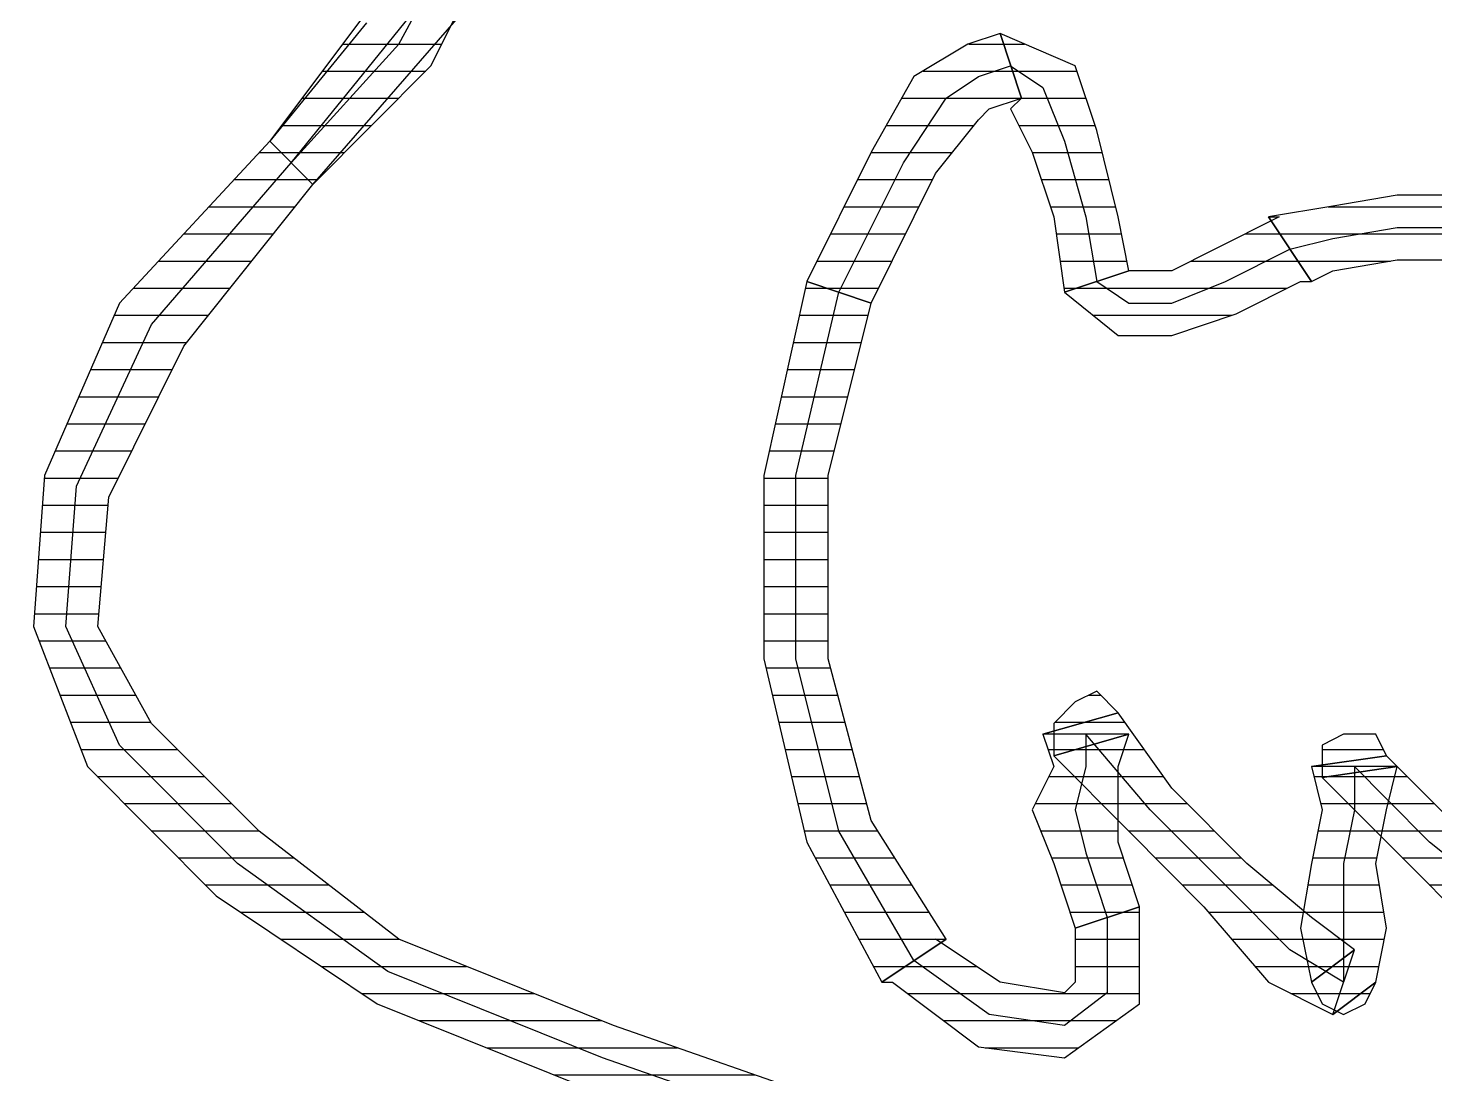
# Model space of a CAD drawing. Header units: millimetres. Extents: x 33350 to 35310, y -217097 to -211540.
# Drawn here: x 34449.58 to 34456.06, y -213975.03 to -213970.21 of the extents above; entities that cross this region are included whole.
import ezdxf

# ---------------------------------------------------------------- set-up
doc = ezdxf.new("R2010")
doc.units = ezdxf.units.MM
doc.header["$LTSCALE"] = 60
doc.header["$MEASUREMENT"] = 0
pattern_1 = [(360, (-5108.51305, -673.59423), (1e-16, 0.125), [25])]

# ---------------------------------------------------------------- blocks, each defined once
blk = doc.blocks.new('by')
at = {"ltscale": 30}
h = blk.add_hatch(dxfattribs=at)
h.set_pattern_fill('DC_LINES', color=256, scale=0.1, style=0)
h.set_pattern_definition(pattern_1)
edge = h.paths.add_edge_path(flags=0)
edge.add_line((6396.2029, 2217.9018), (6395.5095, 2218.6469))
edge.add_line((6395.5095, 2218.6469), (6395.1638, 2219.4417))
edge.add_line((6395.1638, 2219.4417), (6395.114, 2220.1372))
edge.add_line((6395.114, 2220.1372), (6395.362, 2220.7829))
edge.add_line((6395.362, 2220.7829), (6395.9548, 2221.379))
edge.add_line((6395.9548, 2221.379), (6396.697, 2221.8758))
edge.add_line((6396.697, 2221.8758), (6397.6872, 2222.2731))
edge.add_line((6397.6872, 2222.2731), (6398.8249, 2222.6706))
edge.add_line((6398.8249, 2222.6706), (6398.9236, 2222.3725))
edge.add_line((6398.9236, 2222.3725), (6397.7859, 2221.9751))
edge.add_line((6397.7859, 2221.9751), (6396.7966, 2221.5777))
edge.add_line((6396.7966, 2221.5777), (6396.153, 2221.081))
edge.add_line((6396.153, 2221.081), (6395.6579, 2220.5842))
edge.add_line((6395.6579, 2220.5842), (6395.4109, 2220.1372))
edge.add_line((6395.4109, 2220.1372), (6395.4607, 2219.541))
edge.add_line((6395.4607, 2219.541), (6395.8064, 2218.8456))
edge.add_line((6395.8064, 2218.8456), (6396.4001, 2218.1005))
h = blk.add_hatch(dxfattribs=at)
h.set_pattern_fill('DC_LINES', color=256, scale=0.1, style=0)
h.set_pattern_definition(pattern_1)
edge = h.paths.add_edge_path(flags=0)
edge.add_line((6396.2029, 2217.9018), (6395.5095, 2218.6469))
edge.add_line((6395.5095, 2218.6469), (6395.1638, 2219.4417))
edge.add_line((6395.1638, 2219.4417), (6395.114, 2220.1372))
edge.add_line((6395.114, 2220.1372), (6395.362, 2220.7829))
edge.add_line((6395.362, 2220.7829), (6395.9548, 2221.379))
edge.add_line((6395.9548, 2221.379), (6396.697, 2221.8758))
edge.add_line((6396.697, 2221.8758), (6397.6872, 2222.2731))
edge.add_line((6397.6872, 2222.2731), (6398.8249, 2222.6706))
edge.add_line((6398.8249, 2222.6706), (6398.9236, 2222.3725))
edge.add_line((6398.9236, 2222.3725), (6397.7859, 2221.9751))
edge.add_line((6397.7859, 2221.9751), (6396.7966, 2221.5777))
edge.add_line((6396.7966, 2221.5777), (6396.153, 2221.081))
edge.add_line((6396.153, 2221.081), (6395.6579, 2220.5842))
edge.add_line((6395.6579, 2220.5842), (6395.4109, 2220.1372))
edge.add_line((6395.4109, 2220.1372), (6395.4607, 2219.541))
edge.add_line((6395.4607, 2219.541), (6395.8064, 2218.8456))
edge.add_line((6395.8064, 2218.8456), (6396.4001, 2218.1005))
h = blk.add_hatch(dxfattribs=at)
h.set_pattern_fill('DC_LINES', color=256, scale=0.1, style=0)
h.set_pattern_definition(pattern_1)
edge = h.paths.add_edge_path(flags=0)
edge.add_line((6399.0232, 2221.7764), (6399.072, 2221.7764))
edge.add_line((6399.072, 2221.7764), (6399.4675, 2222.0744))
edge.add_line((6399.4675, 2222.0744), (6399.864, 2222.1241))
edge.add_line((6399.864, 2222.1241), (6400.2097, 2221.8758))
edge.add_line((6400.2097, 2221.8758), (6400.2097, 2221.4287))
edge.add_line((6400.2097, 2221.4287), (6399.9128, 2221.528))
edge.add_line((6399.9128, 2221.528), (6399.9128, 2221.7764))
edge.add_line((6399.9128, 2221.7764), (6399.864, 2221.826))
edge.add_line((6399.864, 2221.826), (6399.5671, 2221.7764))
edge.add_line((6399.5671, 2221.7764), (6399.2702, 2221.5777))
edge.add_line((6399.2702, 2221.5777), (6399.3191, 2221.5777))
h = blk.add_hatch(dxfattribs=at)
h.set_pattern_fill('DC_LINES', color=256, scale=0.1, style=0)
h.set_pattern_definition(pattern_1)
edge = h.paths.add_edge_path(flags=0)
edge.add_line((6401.3972, 2220.7829), (6401.0515, 2220.8326))
edge.add_line((6401.0515, 2220.8326), (6401.2488, 2221.0313))
edge.add_line((6401.2488, 2221.0313), (6401.447, 2221.2299))
edge.add_line((6401.447, 2221.2299), (6401.6941, 2221.4784))
edge.add_line((6401.6941, 2221.4784), (6401.9909, 2221.6273))
edge.add_line((6401.9909, 2221.6273), (6402.2878, 2221.7764))
edge.add_line((6402.2878, 2221.7764), (6402.5847, 2221.9254))
edge.add_line((6402.5847, 2221.9254), (6402.8327, 2222.0247))
edge.add_line((6402.8327, 2222.0247), (6403.0798, 2222.1241))
edge.add_line((6403.0798, 2222.1241), (6403.1784, 2221.826))
edge.add_line((6403.1784, 2221.826), (6402.9314, 2221.7268))
edge.add_line((6402.9314, 2221.7268), (6402.6843, 2221.6273))
edge.add_line((6402.6843, 2221.6273), (6402.3874, 2221.4784))
edge.add_line((6402.3874, 2221.4784), (6402.0905, 2221.3293))
edge.add_line((6402.0905, 2221.3293), (6401.8923, 2221.1803))
edge.add_line((6401.8923, 2221.1803), (6401.6452, 2221.0313))
edge.add_line((6401.6452, 2221.0313), (6401.447, 2220.8326))
edge.add_line((6401.447, 2220.8326), (6401.3484, 2220.7332))
edge.add_line((6401.3484, 2220.7332), (6401.0017, 2220.7829))
edge.add_line((6401.0017, 2220.7829), (6401.3484, 2220.7332))
edge.add_line((6401.3484, 2220.7332), (6401.2986, 2220.6339))
edge.add_line((6401.2986, 2220.6339), (6401.1501, 2220.6339))
edge.add_line((6401.1501, 2220.6339), (6401.0515, 2220.6836))
edge.add_line((6401.0515, 2220.6836), (6401.0515, 2220.8326))
h = blk.add_hatch(dxfattribs=at)
h.set_pattern_fill('DC_LINES', color=256, scale=0.1, style=0)
h.set_pattern_definition(pattern_1)
edge = h.paths.add_edge_path(flags=0)
edge.add_line((6400.1609, 2220.6339), (6399.8142, 2220.7332))
edge.add_line((6399.8142, 2220.7332), (6400.1609, 2221.081))
edge.add_line((6400.1609, 2221.081), (6400.5066, 2221.4287))
edge.add_line((6400.5066, 2221.4287), (6400.8034, 2221.7764))
edge.add_line((6400.8034, 2221.7764), (6401.1003, 2221.9254))
edge.add_line((6401.1003, 2221.9254), (6401.1999, 2221.6273))
edge.add_line((6401.1999, 2221.6273), (6401.0017, 2221.4784))
edge.add_line((6401.0017, 2221.4784), (6400.7048, 2221.2299))
edge.add_line((6400.7048, 2221.2299), (6400.3581, 2220.8822))
edge.add_line((6400.3581, 2220.8822), (6400.1111, 2220.5345))
edge.add_line((6400.1111, 2220.5345), (6399.7644, 2220.6339))
edge.add_line((6399.7644, 2220.6339), (6400.1111, 2220.5345))
edge.add_line((6400.1111, 2220.5345), (6400.0124, 2220.4351))
edge.add_line((6400.0124, 2220.4351), (6399.9128, 2220.4848))
edge.add_line((6399.9128, 2220.4848), (6399.8142, 2220.5842))
edge.add_line((6399.8142, 2220.5842), (6399.8142, 2220.7332))
h = blk.add_hatch(dxfattribs=at)
h.set_pattern_fill('DC_LINES', color=256, scale=0.1, style=0)
h.set_pattern_definition(pattern_1)
edge = h.paths.add_edge_path(flags=0)
edge.add_line((6401.1003, 2221.9254), (6401.2986, 2221.7764))
edge.add_line((6401.2986, 2221.7764), (6401.3484, 2221.528))
edge.add_line((6401.3484, 2221.528), (6401.2986, 2221.2299))
edge.add_line((6401.2986, 2221.2299), (6401.3484, 2220.9816))
edge.add_line((6401.3484, 2220.9816), (6401.3972, 2220.7829))
edge.add_line((6401.3972, 2220.7829), (6401.0017, 2220.7829))
edge.add_line((6401.0017, 2220.7829), (6401.0515, 2220.9816))
edge.add_line((6401.0515, 2220.9816), (6401.0017, 2221.2299))
edge.add_line((6401.0017, 2221.2299), (6400.9519, 2221.528))
edge.add_line((6400.9519, 2221.528), (6401.0017, 2221.7764))
edge.add_line((6401.0017, 2221.7764), (6401.1999, 2221.6273))
edge.add_line((6401.1999, 2221.6273), (6401.0017, 2221.7764))
edge.add_line((6401.0017, 2221.7764), (6401.0515, 2221.8758))
edge.add_line((6401.0515, 2221.8758), (6401.1501, 2221.9254))
edge.add_line((6401.1501, 2221.9254), (6401.2488, 2221.8758))
edge.add_line((6401.2488, 2221.8758), (6401.2986, 2221.7764))
h = blk.add_hatch(dxfattribs=at)
h.set_pattern_fill('DC_LINES', color=256, scale=0.1, style=0)
h.set_pattern_definition(pattern_1)
edge = h.paths.add_edge_path(flags=0)
edge.add_line((6398.6765, 2218.5476), (6398.4782, 2219.4417))
edge.add_line((6398.4782, 2219.4417), (6398.4782, 2220.2862))
edge.add_line((6398.4782, 2220.2862), (6398.6765, 2221.1306))
edge.add_line((6398.6765, 2221.1306), (6399.0232, 2221.7764))
edge.add_line((6399.0232, 2221.7764), (6399.3191, 2221.5777))
edge.add_line((6399.3191, 2221.5777), (6398.9734, 2221.0313))
edge.add_line((6398.9734, 2221.0313), (6398.7751, 2220.2862))
edge.add_line((6398.7751, 2220.2862), (6398.7751, 2219.4417))
edge.add_line((6398.7751, 2219.4417), (6398.9734, 2218.6469))
h = blk.add_hatch(dxfattribs=at)
h.set_pattern_fill('DC_LINES', color=256, scale=0.1, style=0)
h.set_pattern_definition(pattern_1)
edge = h.paths.add_edge_path(flags=0)
edge.add_line((6400.2097, 2221.4287), (6400.1111, 2221.1306))
edge.add_line((6400.1111, 2221.1306), (6400.1111, 2220.9816))
edge.add_line((6400.1111, 2220.9816), (6400.1111, 2220.7829))
edge.add_line((6400.1111, 2220.7829), (6400.1609, 2220.6339))
edge.add_line((6400.1609, 2220.6339), (6399.7644, 2220.6339))
edge.add_line((6399.7644, 2220.6339), (6399.8142, 2220.7829))
edge.add_line((6399.8142, 2220.7829), (6399.7155, 2220.9816))
edge.add_line((6399.7155, 2220.9816), (6399.8142, 2221.2299))
edge.add_line((6399.8142, 2221.2299), (6399.9128, 2221.528))
h = blk.add_hatch(dxfattribs=at)
h.set_pattern_fill('DC_LINES', color=256, scale=0.1, style=0)
h.set_pattern_definition(pattern_1)
edge = h.paths.add_edge_path(flags=0)
edge.add_line((6392.739, 2220.5842), (6392.8874, 2220.0377))
edge.add_line((6392.8874, 2220.0377), (6393.1843, 2219.2927))
edge.add_line((6393.1843, 2219.2927), (6393.5808, 2218.5972))
edge.add_line((6393.5808, 2218.5972), (6394.0749, 2217.8024))
edge.add_line((6394.0749, 2217.8024), (6394.6687, 2217.0076))
edge.add_line((6394.6687, 2217.0076), (6395.2624, 2216.2626))
edge.add_line((6395.2624, 2216.2626), (6395.906, 2215.6168))
edge.add_line((6395.906, 2215.6168), (6396.5984, 2215.1201))
edge.add_line((6396.5984, 2215.1201), (6396.4001, 2214.822))
edge.add_line((6396.4001, 2214.822), (6395.7077, 2215.418))
edge.add_line((6395.7077, 2215.418), (6395.0642, 2216.0639))
edge.add_line((6395.0642, 2216.0639), (6394.3718, 2216.8089))
edge.add_line((6394.3718, 2216.8089), (6393.778, 2217.6037))
edge.add_line((6393.778, 2217.6037), (6393.2839, 2218.3985))
edge.add_line((6393.2839, 2218.3985), (6392.8874, 2219.1933))
edge.add_line((6392.8874, 2219.1933), (6392.5905, 2219.9384))
edge.add_line((6392.5905, 2219.9384), (6392.4421, 2220.5842))
h = blk.add_hatch(dxfattribs=at)
h.set_pattern_fill('DC_LINES', color=256, scale=0.1, style=0)
h.set_pattern_definition(pattern_1)
edge = h.paths.add_edge_path(flags=0)
edge.add_line((6403.822, 2218.5972), (6403.4753, 2218.4979))
edge.add_line((6403.4753, 2218.4979), (6403.03, 2218.3985))
edge.add_line((6403.03, 2218.3985), (6402.6345, 2218.2992))
edge.add_line((6402.6345, 2218.2992), (6402.1892, 2218.1998))
edge.add_line((6402.1892, 2218.1998), (6401.7937, 2218.1502))
edge.add_line((6401.7937, 2218.1502), (6401.3972, 2218.1502))
edge.add_line((6401.3972, 2218.1502), (6401.1003, 2218.1998))
edge.add_line((6401.1003, 2218.1998), (6400.8034, 2218.2495))
edge.add_line((6400.8034, 2218.2495), (6401.0017, 2218.5476))
edge.add_line((6401.0017, 2218.5476), (6401.1003, 2218.4979))
edge.add_line((6401.1003, 2218.4979), (6401.3972, 2218.4483))
edge.add_line((6401.3972, 2218.4483), (6401.7937, 2218.4483))
edge.add_line((6401.7937, 2218.4483), (6402.1892, 2218.4979))
edge.add_line((6402.1892, 2218.4979), (6402.6345, 2218.5972))
edge.add_line((6402.6345, 2218.5972), (6403.03, 2218.6966))
edge.add_line((6403.03, 2218.6966), (6403.3767, 2218.7959))
edge.add_line((6403.3767, 2218.7959), (6403.7224, 2218.8952))
h = blk.add_hatch(dxfattribs=at)
h.set_pattern_fill('DC_LINES', color=256, scale=0.1, style=0)
h.set_pattern_definition(pattern_1)
edge = h.paths.add_edge_path(flags=0)
edge.add_line((6400.8034, 2218.2495), (6400.8532, 2218.2495))
edge.add_line((6400.8532, 2218.2495), (6400.5564, 2218.3985))
edge.add_line((6400.5564, 2218.3985), (6400.3581, 2218.4979))
edge.add_line((6400.3581, 2218.4979), (6400.2097, 2218.4979))
edge.add_line((6400.2097, 2218.4979), (6400.1609, 2218.4979))
edge.add_line((6400.1609, 2218.4979), (6399.864, 2218.5972))
edge.add_line((6399.864, 2218.5972), (6400.1111, 2218.7959))
edge.add_line((6400.1111, 2218.7959), (6400.3581, 2218.7959))
edge.add_line((6400.3581, 2218.7959), (6400.655, 2218.6966))
edge.add_line((6400.655, 2218.6966), (6400.9519, 2218.5476))
edge.add_line((6400.9519, 2218.5476), (6401.0017, 2218.5476))
h = blk.add_hatch(dxfattribs=at)
h.set_pattern_fill('DC_LINES', color=256, scale=0.1, style=0)
h.set_pattern_definition(pattern_1)
edge = h.paths.add_edge_path(flags=0)
edge.add_line((6399.5671, 2217.405), (6399.4187, 2217.4547))
edge.add_line((6399.4187, 2217.4547), (6399.1706, 2217.6037))
edge.add_line((6399.1706, 2217.6037), (6398.9734, 2217.9514))
edge.add_line((6398.9734, 2217.9514), (6398.6765, 2218.5476))
edge.add_line((6398.6765, 2218.5476), (6398.9734, 2218.6469))
edge.add_line((6398.9734, 2218.6469), (6399.2702, 2218.0508))
edge.add_line((6399.2702, 2218.0508), (6399.4675, 2217.8024))
edge.add_line((6399.4675, 2217.8024), (6399.5173, 2217.7528))
edge.add_line((6399.5173, 2217.7528), (6399.6657, 2217.7031))
h = blk.add_hatch(dxfattribs=at)
h.set_pattern_fill('DC_LINES', color=256, scale=0.1, style=0)
h.set_pattern_definition(pattern_1)
edge = h.paths.add_edge_path(flags=0)
edge.add_line((6400.1609, 2218.4979), (6400.1111, 2218.2495))
edge.add_line((6400.1111, 2218.2495), (6400.0124, 2217.8521))
edge.add_line((6400.0124, 2217.8521), (6399.9128, 2217.5541))
edge.add_line((6399.9128, 2217.5541), (6399.5671, 2217.405))
edge.add_line((6399.5671, 2217.405), (6399.6657, 2217.7031))
edge.add_line((6399.6657, 2217.7031), (6399.6159, 2217.7528))
edge.add_line((6399.6159, 2217.7528), (6399.7155, 2217.9514))
edge.add_line((6399.7155, 2217.9514), (6399.8142, 2218.2495))
edge.add_line((6399.8142, 2218.2495), (6399.864, 2218.5972))
h = blk.add_hatch(dxfattribs=at)
h.set_pattern_fill('DC_LINES', color=256, scale=0.1, style=0)
h.set_pattern_definition(pattern_1)
edge = h.paths.add_edge_path(flags=0)
edge.add_line((6395.3122, 2215.2194), (6395.2624, 2215.2194))
edge.add_line((6395.2624, 2215.2194), (6395.7575, 2215.0206))
edge.add_line((6395.7575, 2215.0206), (6396.2517, 2215.0206))
edge.add_line((6396.2517, 2215.0206), (6396.6482, 2215.2194))
edge.add_line((6396.6482, 2215.2194), (6396.945, 2215.5174))
edge.add_line((6396.945, 2215.5174), (6397.1423, 2215.9148))
edge.add_line((6397.1423, 2215.9148), (6397.0935, 2216.4613))
edge.add_line((6397.0935, 2216.4613), (6396.7966, 2217.107))
edge.add_line((6396.7966, 2217.107), (6396.2029, 2217.9018))
edge.add_line((6396.2029, 2217.9018), (6396.4001, 2218.1005))
edge.add_line((6396.4001, 2218.1005), (6397.0935, 2217.3057))
edge.add_line((6397.0935, 2217.3057), (6397.3904, 2216.5606))
edge.add_line((6397.3904, 2216.5606), (6397.4392, 2215.9148))
edge.add_line((6397.4392, 2215.9148), (6397.2419, 2215.3187))
edge.add_line((6397.2419, 2215.3187), (6396.8454, 2214.9213))
edge.add_line((6396.8454, 2214.9213), (6396.2517, 2214.7227))
edge.add_line((6396.2517, 2214.7227), (6395.7575, 2214.7227))
edge.add_line((6395.7575, 2214.7227), (6395.1638, 2214.9213))
edge.add_line((6395.1638, 2214.9213), (6395.114, 2214.9213))
h = blk.add_hatch(dxfattribs=at)
h.set_pattern_fill('DC_LINES', color=256, scale=0.1, style=0)
h.set_pattern_definition(pattern_1)
edge = h.paths.add_edge_path(flags=0)
edge.add_line((6396.5486, 2215.1201), (6396.4499, 2215.1201))
edge.add_line((6396.4499, 2215.1201), (6396.697, 2215.2691))
edge.add_line((6396.697, 2215.2691), (6396.8952, 2215.4677))
edge.add_line((6396.8952, 2215.4677), (6397.0935, 2215.7161))
edge.add_line((6397.0935, 2215.7161), (6397.0935, 2216.0142))
edge.add_line((6397.0935, 2216.0142), (6397.0935, 2216.4613))
edge.add_line((6397.0935, 2216.4613), (6396.945, 2216.8587))
edge.add_line((6396.945, 2216.8587), (6396.6482, 2217.3554))
edge.add_line((6396.6482, 2217.3554), (6396.2029, 2217.9018))
edge.add_line((6396.2029, 2217.9018), (6396.4001, 2218.1005))
edge.add_line((6396.4001, 2218.1005), (6396.945, 2217.5541))
edge.add_line((6396.945, 2217.5541), (6397.2419, 2216.958))
edge.add_line((6397.2419, 2216.958), (6397.3904, 2216.4613))
edge.add_line((6397.3904, 2216.4613), (6397.489, 2216.0142))
edge.add_line((6397.489, 2216.0142), (6397.3904, 2215.6168))
edge.add_line((6397.3904, 2215.6168), (6397.1921, 2215.2691))
edge.add_line((6397.1921, 2215.2691), (6396.8952, 2214.971))
edge.add_line((6396.8952, 2214.971), (6396.5486, 2214.822))
edge.add_line((6396.5486, 2214.822), (6396.4499, 2214.822))
edge.add_line((6396.4499, 2214.822), (6396.5486, 2214.822))
edge.add_line((6396.5486, 2214.822), (6396.4001, 2214.822))
edge.add_line((6396.4001, 2214.822), (6396.3513, 2214.9213))
edge.add_line((6396.3513, 2214.9213), (6396.3513, 2215.0206))
edge.add_line((6396.3513, 2215.0206), (6396.4499, 2215.1201))
h = blk.add_hatch(dxfattribs=at)
h.set_pattern_fill('DC_LINES', color=256, scale=0.1, style=0)
h.set_pattern_definition(pattern_1)
edge = h.paths.add_edge_path(flags=0)
edge.add_line((6393.0857, 2217.6037), (6393.2839, 2217.256))
edge.add_line((6393.2839, 2217.256), (6393.6296, 2216.8587))
edge.add_line((6393.6296, 2216.8587), (6394.0749, 2216.5606))
edge.add_line((6394.0749, 2216.5606), (6394.6198, 2216.1632))
edge.add_line((6394.6198, 2216.1632), (6395.114, 2215.8651))
edge.add_line((6395.114, 2215.8651), (6395.6579, 2215.5672))
edge.add_line((6395.6579, 2215.5672), (6396.153, 2215.3187))
edge.add_line((6396.153, 2215.3187), (6396.5486, 2215.1201))
edge.add_line((6396.5486, 2215.1201), (6396.4499, 2214.822))
edge.add_line((6396.4499, 2214.822), (6396.0544, 2215.0206))
edge.add_line((6396.0544, 2215.0206), (6395.5593, 2215.2691))
edge.add_line((6395.5593, 2215.2691), (6395.0154, 2215.5672))
edge.add_line((6395.0154, 2215.5672), (6394.4216, 2215.8651))
edge.add_line((6394.4216, 2215.8651), (6393.8777, 2216.2626))
edge.add_line((6393.8777, 2216.2626), (6393.4323, 2216.6599))
edge.add_line((6393.4323, 2216.6599), (6392.987, 2217.0573))
edge.add_line((6392.987, 2217.0573), (6392.7888, 2217.5044))
for p, q in [((6398.8738, 2222.5215, -4.5045), (6397.7361, 2222.1241, -4.5045)), ((6398.8738, 2222.5215, -4.5045), (6397.7361, 2222.1241, -4.5045)), ((6398.9236, 2222.3725, -4.5045), (6397.7859, 2221.9751, -4.5045)), ((6398.9236, 2222.3725, -4.5045), (6397.7859, 2221.9751, -4.5045)), ((6396.697, 2221.8758, -4.5045), (6397.6872, 2222.2731, -4.5045)), ((6396.697, 2221.8758, -4.5045), (6397.6872, 2222.2731, -4.5045)), ((6397.7361, 2222.1241, -4.5045), (6396.7468, 2221.7268, -4.5045)), ((6397.7361, 2222.1241, -4.5045), (6396.7468, 2221.7268, -4.5045)), ((6399.4675, 2222.0744, -4.5045), (6399.864, 2222.1241, -4.5045)), ((6399.864, 2222.1241, -4.5045), (6400.2097, 2221.8758, -4.5045)), ((6399.072, 2221.7764, -4.5045), (6399.4675, 2222.0744, -4.5045)), ((6397.7859, 2221.9751, -4.5045), (6396.7966, 2221.5777, -4.5045)), ((6397.7859, 2221.9751, -4.5045), (6396.7966, 2221.5777, -4.5045)), ((6399.864, 2221.9751, -4.5045), (6399.5173, 2221.9254, -4.5045)), ((6400.0613, 2221.826, -4.5045), (6399.864, 2221.9751, -4.5045)), ((6399.5173, 2221.9254, -4.5045), (6399.1706, 2221.677, -4.5045)), ((6400.8034, 2221.7764, -4.5045), (6401.1003, 2221.9254, -4.5045)), ((6401.0515, 2221.8758, -4.5045), (6401.1501, 2221.9254, -4.5045)), ((6401.1003, 2221.9254, -4.5045), (6401.2986, 2221.7764, -4.5045)), ((6401.2986, 2221.7764, -4.5045), (6401.1003, 2221.9254, -4.5045)), ((6401.1003, 2221.9254, -4.5045), (6401.1003, 2221.9254, -4.5045)), ((6401.1003, 2221.9254, -4.5045), (6401.1999, 2221.6273, -4.5045)), ((6401.1501, 2221.9254, -4.5045), (6401.2488, 2221.8758, -4.5045)), ((6395.9548, 2221.379, -4.5045), (6396.697, 2221.8758, -4.5045)), ((6395.9548, 2221.379, -4.5045), (6396.697, 2221.8758, -4.5045)), ((6400.2097, 2221.8758, -4.5045), (6400.2097, 2221.4287, -4.5045)), ((6401.0017, 2221.7764, -4.5045), (6401.0515, 2221.8758, -4.5045)), ((6401.2488, 2221.8758, -4.5045), (6401.2986, 2221.7764, -4.5045)), ((6398.6765, 2221.1306, -4.5045), (6399.0232, 2221.7764, -4.5045)), ((6399.0232, 2221.7764, -4.5045), (6399.072, 2221.7764, -4.5045)), ((6399.3191, 2221.5777, -4.5045), (6399.0232, 2221.7764, -4.5045)), ((6399.0232, 2221.7764, -4.5045), (6399.0232, 2221.7764, -4.5045)), ((6399.0232, 2221.7764, -4.5045), (6399.3191, 2221.5777, -4.5045)), ((6399.5671, 2221.7764, -4.5045), (6399.2702, 2221.5777, -4.5045)), ((6399.864, 2221.826, -4.5045), (6399.5671, 2221.7764, -4.5045)), ((6399.9128, 2221.7764, -4.5045), (6399.864, 2221.826, -4.5045)), ((6399.9128, 2221.528, -4.5045), (6399.9128, 2221.7764, -4.5045)), ((6400.0613, 2221.4784, -4.5045), (6400.0613, 2221.826, -4.5045)), ((6400.5066, 2221.4287, -4.5045), (6400.8034, 2221.7764, -4.5045)), ((6401.1501, 2221.7764, -4.5045), (6400.903, 2221.6273, -4.5045)), ((6400.9519, 2221.528, -4.5045), (6401.0017, 2221.7764, -4.5045)), ((6401.0017, 2221.7764, -4.5045), (6401.1999, 2221.6273, -4.5045)), ((6401.1999, 2221.6273, -4.5045), (6401.0017, 2221.7764, -4.5045)), ((6401.1501, 2221.528, -4.5045), (6401.1501, 2221.7764, -4.5045)), ((6401.2986, 2221.7764, -4.5045), (6401.3484, 2221.528, -4.5045)), ((6396.7468, 2221.7268, -4.5045), (6396.0544, 2221.2299, -4.5045)), ((6396.7468, 2221.7268, -4.5045), (6396.0544, 2221.2299, -4.5045)), ((6399.1706, 2221.677, -4.5045), (6398.8249, 2221.081, -4.5045)), ((6400.903, 2221.6273, -4.5045), (6400.6062, 2221.3293, -4.5045)), ((6401.1999, 2221.6273, -4.5045), (6401.0017, 2221.4784, -4.5045)), ((6396.7966, 2221.5777, -4.5045), (6396.153, 2221.081, -4.5045)), ((6396.7966, 2221.5777, -4.5045), (6396.153, 2221.081, -4.5045)), ((6399.3191, 2221.5777, -4.5045), (6398.9734, 2221.0313, -4.5045)), ((6399.2702, 2221.5777, -4.5045), (6399.3191, 2221.5777, -4.5045)), ((6399.8142, 2221.2299, -4.5045), (6399.9128, 2221.528, -4.5045)), ((6400.2097, 2221.4287, -4.5045), (6399.9128, 2221.528, -4.5045)), ((6399.9128, 2221.528, -4.5045), (6399.9128, 2221.528, -4.5045)), ((6399.9128, 2221.528, -4.5045), (6400.2097, 2221.4287, -4.5045)), ((6401.0017, 2221.2299, -4.5045), (6400.9519, 2221.528, -4.5045)), ((6401.1501, 2221.2299, -4.5045), (6401.1501, 2221.528, -4.5045)), ((6401.3484, 2221.528, -4.5045), (6401.2986, 2221.2299, -4.5045)), ((6399.9626, 2221.1803, -4.5045), (6400.0613, 2221.4784, -4.5045)), ((6401.0017, 2221.4784, -4.5045), (6400.7048, 2221.2299, -4.5045)), ((6401.447, 2221.2299, -4.5045), (6401.6941, 2221.4784, -4.5045)), ((6400.2097, 2221.4287, -4.5045), (6400.1111, 2221.1306, -4.5045)), ((6400.1609, 2221.081, -4.5045), (6400.5066, 2221.4287, -4.5045)), ((6400.2097, 2221.4287, -4.5045), (6400.2097, 2221.4287, -4.5045)), ((6400.2097, 2221.4287, -4.5045), (6400.2097, 2221.4287, -4.5045)), ((6395.362, 2220.7829, -4.5045), (6395.9548, 2221.379, -4.5045)), ((6395.362, 2220.7829, -4.5045), (6395.9548, 2221.379, -4.5045)), ((6400.6062, 2221.3293, -4.5045), (6400.2595, 2220.9816, -4.5045)), ((6401.7937, 2221.3293, -4.5045), (6401.5456, 2221.1306, -4.5045)), ((6396.0544, 2221.2299, -4.5045), (6395.5095, 2220.6836, -4.5045)), ((6396.0544, 2221.2299, -4.5045), (6395.5095, 2220.6836, -4.5045)), ((6399.7155, 2220.9816, -4.5045), (6399.8142, 2221.2299, -4.5045)), ((6400.7048, 2221.2299, -4.5045), (6400.3581, 2220.8822, -4.5045)), ((6401.0515, 2220.9816, -4.5045), (6401.0017, 2221.2299, -4.5045)), ((6401.1999, 2220.9816, -4.5045), (6401.1501, 2221.2299, -4.5045)), ((6401.2488, 2221.0313, -4.5045), (6401.447, 2221.2299, -4.5045)), ((6401.2986, 2221.2299, -4.5045), (6401.3484, 2220.9816, -4.5045)), ((6398.4782, 2220.2862, -4.5045), (6398.6765, 2221.1306, -4.5045)), ((6399.9128, 2220.9816, -4.5045), (6399.9626, 2221.1803, -4.5045)), ((6400.1111, 2221.1306, -4.5045), (6400.1111, 2220.9816, -4.5045)), ((6401.5456, 2221.1306, -4.5045), (6401.3484, 2220.9319, -4.5045)), ((6396.153, 2221.081, -4.5045), (6395.6579, 2220.5842, -4.5045)), ((6396.153, 2221.081, -4.5045), (6395.6579, 2220.5842, -4.5045)), ((6398.8249, 2221.081, -4.5045), (6398.6267, 2220.2862, -4.5045)), ((6399.8142, 2220.7332, -4.5045), (6400.1609, 2221.081, -4.5045)), ((6398.9734, 2221.0313, -4.5045), (6398.7751, 2220.2862, -4.5045)), ((6401.0515, 2220.8326, -4.5045), (6401.2488, 2221.0313, -4.5045)), ((6401.6452, 2221.0313, -4.5045), (6401.447, 2220.8326, -4.5045)), ((6399.8142, 2220.7829, -4.5045), (6399.7155, 2220.9816, -4.5045)), ((6399.9626, 2220.7829, -4.5045), (6399.9128, 2220.9816, -4.5045)), ((6400.2595, 2220.9816, -4.5045), (6399.9626, 2220.6339, -4.5045)), ((6400.1111, 2220.9816, -4.5045), (6400.1111, 2220.7829, -4.5045)), ((6401.0017, 2220.7829, -4.5045), (6401.0515, 2220.9816, -4.5045)), ((6401.1999, 2220.7829, -4.5045), (6401.1999, 2220.9816, -4.5045)), ((6401.3484, 2220.9816, -4.5045), (6401.3972, 2220.7829, -4.5045)), ((6400.3581, 2220.8822, -4.5045), (6400.1111, 2220.5345, -4.5045)), ((6401.3484, 2220.9319, -4.5045), (6401.1999, 2220.7829, -4.5045)), ((6401.3972, 2220.7829, -4.5045), (6401.0515, 2220.8326, -4.5045)), ((6401.0515, 2220.6836, -4.5045), (6401.0515, 2220.8326, -4.5045)), ((6401.0515, 2220.8326, -4.5045), (6401.3972, 2220.7829, -4.5045)), ((6401.447, 2220.8326, -4.5045), (6401.3484, 2220.7332, -4.5045)), ((6395.114, 2220.1372, -4.5045), (6395.362, 2220.7829, -4.5045)), ((6395.114, 2220.1372, -4.5045), (6395.362, 2220.7829, -4.5045)), ((6399.7644, 2220.6339, -4.5045), (6399.8142, 2220.7829, -4.5045)), ((6399.9626, 2220.6339, -4.5045), (6399.9626, 2220.7829, -4.5045)), ((6400.1111, 2220.7829, -4.5045), (6400.1609, 2220.6339, -4.5045)), ((6401.3484, 2220.7332, -4.5045), (6401.0017, 2220.7829, -4.5045)), ((6401.0017, 2220.7829, -4.5045), (6401.3484, 2220.7332, -4.5045)), ((6401.3972, 2220.7829, -4.5045), (6401.0017, 2220.7829, -4.5045)), ((6401.3972, 2220.7829, -4.5045), (6401.3972, 2220.7829, -4.5045)), ((6395.5095, 2220.6836, -4.5045), (6395.2624, 2220.1372, -4.5045)), ((6395.5095, 2220.6836, -4.5045), (6395.2624, 2220.1372, -4.5045)), ((6400.1609, 2220.6339, -4.5045), (6399.8142, 2220.7332, -4.5045)), ((6399.8142, 2220.5842, -4.5045), (6399.8142, 2220.7332, -4.5045)), ((6399.8142, 2220.7332, -4.5045), (6400.1609, 2220.6339, -4.5045)), ((6401.1501, 2220.6339, -4.5045), (6401.0515, 2220.6836, -4.5045)), ((6401.3484, 2220.7332, -4.5045), (6401.2986, 2220.6339, -4.5045)), ((6400.1111, 2220.5345, -4.5045), (6399.7644, 2220.6339, -4.5045)), ((6399.7644, 2220.6339, -4.5045), (6400.1111, 2220.5345, -4.5045)), ((6400.1609, 2220.6339, -4.5045), (6399.7644, 2220.6339, -4.5045)), ((6400.1609, 2220.6339, -4.5045), (6400.1609, 2220.6339, -4.5045)), ((6401.2986, 2220.6339, -4.5045), (6401.1501, 2220.6339, -4.5045)), ((6395.6579, 2220.5842, -4.5045), (6395.4109, 2220.1372, -4.5045)), ((6395.6579, 2220.5842, -4.5045), (6395.4109, 2220.1372, -4.5045)), ((6399.9128, 2220.4848, -4.5045), (6399.8142, 2220.5842, -4.5045)), ((6400.0124, 2220.4351, -4.5045), (6399.9128, 2220.4848, -4.5045)), ((6400.1111, 2220.5345, -4.5045), (6400.0124, 2220.4351, -4.5045)), ((6398.4782, 2219.4417, -4.5045), (6398.4782, 2220.2862, -4.5045)), ((6398.6267, 2220.2862, -4.5045), (6398.6267, 2219.4417, -4.5045)), ((6398.7751, 2220.2862, -4.5045), (6398.7751, 2219.4417, -4.5045)), ((6395.1638, 2219.4417, -4.5045), (6395.114, 2220.1372, -4.5045)), ((6395.1638, 2219.4417, -4.5045), (6395.114, 2220.1372, -4.5045)), ((6395.2624, 2220.1372, -4.5045), (6395.3122, 2219.4914, -4.5045)), ((6395.2624, 2220.1372, -4.5045), (6395.3122, 2219.4914, -4.5045)), ((6395.4109, 2220.1372, -4.5045), (6395.4607, 2219.541, -4.5045)), ((6395.4109, 2220.1372, -4.5045), (6395.4607, 2219.541, -4.5045)), ((6395.4607, 2219.541, -4.5045), (6395.8064, 2218.8456, -4.5045)), ((6395.4607, 2219.541, -4.5045), (6395.8064, 2218.8456, -4.5045)), ((6395.5095, 2218.6469, -4.5045), (6395.1638, 2219.4417, -4.5045)), ((6395.5095, 2218.6469, -4.5045), (6395.1638, 2219.4417, -4.5045)), ((6395.3122, 2219.4914, -4.5045), (6395.6579, 2218.7462, -4.5045)), ((6395.3122, 2219.4914, -4.5045), (6395.6579, 2218.7462, -4.5045)), ((6398.6765, 2218.5476, -4.5045), (6398.4782, 2219.4417, -4.5045)), ((6398.6267, 2219.4417, -4.5045), (6398.8249, 2218.5972, -4.5045)), ((6398.7751, 2219.4417, -4.5045), (6398.9734, 2218.6469, -4.5045)), ((6395.8064, 2218.8456, -4.5045), (6396.4001, 2218.1005, -4.5045)), ((6395.8064, 2218.8456, -4.5045), (6396.4001, 2218.1005, -4.5045)), ((6399.864, 2218.5972, -4.5045), (6400.1111, 2218.7959, -4.5045)), ((6400.1111, 2218.7959, -4.5045), (6400.3581, 2218.7959, -4.5045)), ((6400.3581, 2218.7959, -4.5045), (6400.655, 2218.6966, -4.5045)), ((6395.6579, 2218.7462, -4.5045), (6396.3015, 2218.0012, -4.5045)), ((6395.6579, 2218.7462, -4.5045), (6396.3015, 2218.0012, -4.5045)), ((6400.655, 2218.6966, -4.5045), (6400.9519, 2218.5476, -4.5045)), ((6396.2029, 2217.9018, -4.5045), (6395.5095, 2218.6469, -4.5045)), ((6396.2029, 2217.9018, -4.5045), (6395.5095, 2218.6469, -4.5045)), ((6398.9734, 2218.6469, -4.5045), (6398.6765, 2218.5476, -4.5045)), ((6398.6765, 2218.5476, -4.5045), (6398.9734, 2218.6469, -4.5045)), ((6398.9734, 2218.6469, -4.5045), (6398.9734, 2218.6469, -4.5045)), ((6398.9734, 2218.6469, -4.5045), (6399.2702, 2218.0508, -4.5045)), ((6400.0124, 2218.5476, -4.5045), (6400.1609, 2218.6469, -4.5045)), ((6400.1609, 2218.6469, -4.5045), (6400.3581, 2218.6469, -4.5045)), ((6400.3581, 2218.6469, -4.5045), (6400.6062, 2218.5476, -4.5045)), ((6398.6765, 2218.5476, -4.5045), (6398.6765, 2218.5476, -4.5045)), ((6398.6765, 2218.5476, -4.5045), (6398.6765, 2218.5476, -4.5045)), ((6398.9734, 2217.9514, -4.5045), (6398.6765, 2218.5476, -4.5045)), ((6398.8249, 2218.5972, -4.5045), (6399.1218, 2218.0012, -4.5045)), ((6399.8142, 2218.2495, -4.5045), (6399.864, 2218.5972, -4.5045)), ((6400.1609, 2218.4979, -4.5045), (6399.864, 2218.5972, -4.5045)), ((6399.864, 2218.5972, -4.5045), (6399.864, 2218.5972, -4.5045)), ((6399.864, 2218.5972, -4.5045), (6400.1609, 2218.4979, -4.5045)), ((6399.9626, 2218.2495, -4.5045), (6400.0124, 2218.5476, -4.5045)), ((6400.6062, 2218.5476, -4.5045), (6400.903, 2218.3985, -4.5045)), ((6400.8034, 2218.2495, -4.5045), (6401.0017, 2218.5476, -4.5045)), ((6401.0017, 2218.5476, -4.5045), (6400.8034, 2218.2495, -4.5045)), ((6400.9519, 2218.5476, -4.5045), (6401.0017, 2218.5476, -4.5045)), ((6401.0017, 2218.5476, -4.5045), (6401.1003, 2218.4979, -4.5045)), ((6400.1609, 2218.4979, -4.5045), (6400.1111, 2218.2495, -4.5045)), ((6400.2097, 2218.4979, -4.5045), (6400.1609, 2218.4979, -4.5045)), ((6400.1609, 2218.4979, -4.5045), (6400.1609, 2218.4979, -4.5045)), ((6400.1609, 2218.4979, -4.5045), (6400.1609, 2218.4979, -4.5045)), ((6400.3581, 2218.4979, -4.5045), (6400.2097, 2218.4979, -4.5045)), ((6400.5564, 2218.3985, -4.5045), (6400.3581, 2218.4979, -4.5045)), ((6401.1003, 2218.4979, -4.5045), (6401.3972, 2218.4483, -4.5045)), ((6401.3972, 2218.4483, -4.5045), (6401.7937, 2218.4483, -4.5045)), ((6400.8532, 2218.2495, -4.5045), (6400.5564, 2218.3985, -4.5045)), ((6400.903, 2218.3985, -4.5045), (6401.1003, 2218.3488, -4.5045)), ((6401.1003, 2218.3488, -4.5045), (6401.3972, 2218.2992, -4.5045)), ((6401.3972, 2218.2992, -4.5045), (6401.7937, 2218.2992, -4.5045)), ((6399.7155, 2217.9514, -4.5045), (6399.8142, 2218.2495, -4.5045)), ((6399.864, 2217.9018, -4.5045), (6399.9626, 2218.2495, -4.5045)), ((6400.1111, 2218.2495, -4.5045), (6400.0124, 2217.8521, -4.5045)), ((6401.1003, 2218.1998, -4.5045), (6400.8034, 2218.2495, -4.5045)), ((6400.8034, 2218.2495, -4.5045), (6400.8532, 2218.2495, -4.5045)), ((6400.8034, 2218.2495, -4.5045), (6400.8034, 2218.2495, -4.5045)), ((6401.3972, 2218.1502, -4.5045), (6401.1003, 2218.1998, -4.5045)), ((6401.7937, 2218.1502, -4.5045), (6401.3972, 2218.1502, -4.5045)), ((6396.4001, 2218.1005, -4.5045), (6396.2029, 2217.9018, -4.5045)), ((6396.2029, 2217.9018, -4.5045), (6396.4001, 2218.1005, -4.5045)), ((6396.4001, 2218.1005, -4.5045), (6396.2029, 2217.9018, -4.5045)), ((6396.2029, 2217.9018, -4.5045), (6396.4001, 2218.1005, -4.5045)), ((6396.4001, 2218.1005, -4.5045), (6396.4001, 2218.1005, -4.5045)), ((6396.4001, 2218.1005, -4.5045), (6396.945, 2217.5541, -4.5045)), ((6396.4001, 2218.1005, -4.5045), (6396.4001, 2218.1005, -4.5045)), ((6396.4001, 2218.1005, -4.5045), (6397.0935, 2217.3057, -4.5045)), ((6399.2702, 2218.0508, -4.5045), (6399.4675, 2217.8024, -4.5045)), ((6396.3015, 2218.0012, -4.5045), (6396.945, 2217.2064, -4.5045)), ((6396.3015, 2218.0012, -4.5045), (6396.7966, 2217.4547, -4.5045)), ((6399.1706, 2217.6037, -4.5045), (6398.9734, 2217.9514, -4.5045)), ((6399.1218, 2218.0012, -4.5045), (6399.3191, 2217.7031, -4.5045)), ((6399.6159, 2217.7528, -4.5045), (6399.7155, 2217.9514, -4.5045)), ((6396.2029, 2217.9018, -4.5045), (6396.2029, 2217.9018, -4.5045)), ((6396.2029, 2217.9018, -4.5045), (6396.2029, 2217.9018, -4.5045)), ((6396.6482, 2217.3554, -4.5045), (6396.2029, 2217.9018, -4.5045)), ((6396.2029, 2217.9018, -4.5045), (6396.2029, 2217.9018, -4.5045)), ((6396.2029, 2217.9018, -4.5045), (6396.2029, 2217.9018, -4.5045)), ((6396.7966, 2217.107, -4.5045), (6396.2029, 2217.9018, -4.5045)), ((6399.7644, 2217.6535, -4.5045), (6399.864, 2217.9018, -4.5045)), ((6400.0124, 2217.8521, -4.5045), (6399.9128, 2217.5541, -4.5045)), ((6399.4675, 2217.8024, -4.5045), (6399.5173, 2217.7528, -4.5045)), ((6399.3191, 2217.7031, -4.5045), (6399.4675, 2217.6037, -4.5045)), ((6399.5173, 2217.7528, -4.5045), (6399.6657, 2217.7031, -4.5045)), ((6399.6657, 2217.7031, -4.5045), (6399.5671, 2217.405, -4.5045)), ((6399.5671, 2217.405, -4.5045), (6399.6657, 2217.7031, -4.5045)), ((6399.6657, 2217.7031, -4.5045), (6399.6159, 2217.7528, -4.5045)), ((6399.6657, 2217.7031, -4.5045), (6399.6657, 2217.7031, -4.5045)), ((6399.6159, 2217.5541, -4.5045), (6399.7644, 2217.6535, -4.5045)), ((6399.4187, 2217.4547, -4.5045), (6399.1706, 2217.6037, -4.5045)), ((6399.4675, 2217.6037, -4.5045), (6399.6159, 2217.5541, -4.5045)), ((6396.945, 2217.5541, -4.5045), (6397.2419, 2216.958, -4.5045)), ((6399.9128, 2217.5541, -4.5045), (6399.5671, 2217.405, -4.5045)), ((6396.7966, 2217.4547, -4.5045), (6397.0935, 2216.9083, -4.5045)), ((6399.5671, 2217.405, -4.5045), (6399.4187, 2217.4547, -4.5045)), ((6399.5671, 2217.405, -4.5045), (6399.5671, 2217.405, -4.5045)), ((6399.5671, 2217.405, -4.5045), (6399.5671, 2217.405, -4.5045))]:
    blk.add_line(p, q, dxfattribs=at)

msp = doc.modelspace()

# ---------------------------------------------------------------- block references
at = {"xscale": -1, "rotation": 180}
msp.add_blockref('by', (28054.4934, -211752.8273, 4.5045), dxfattribs=at)

doc.saveas('drawing.dxf')
